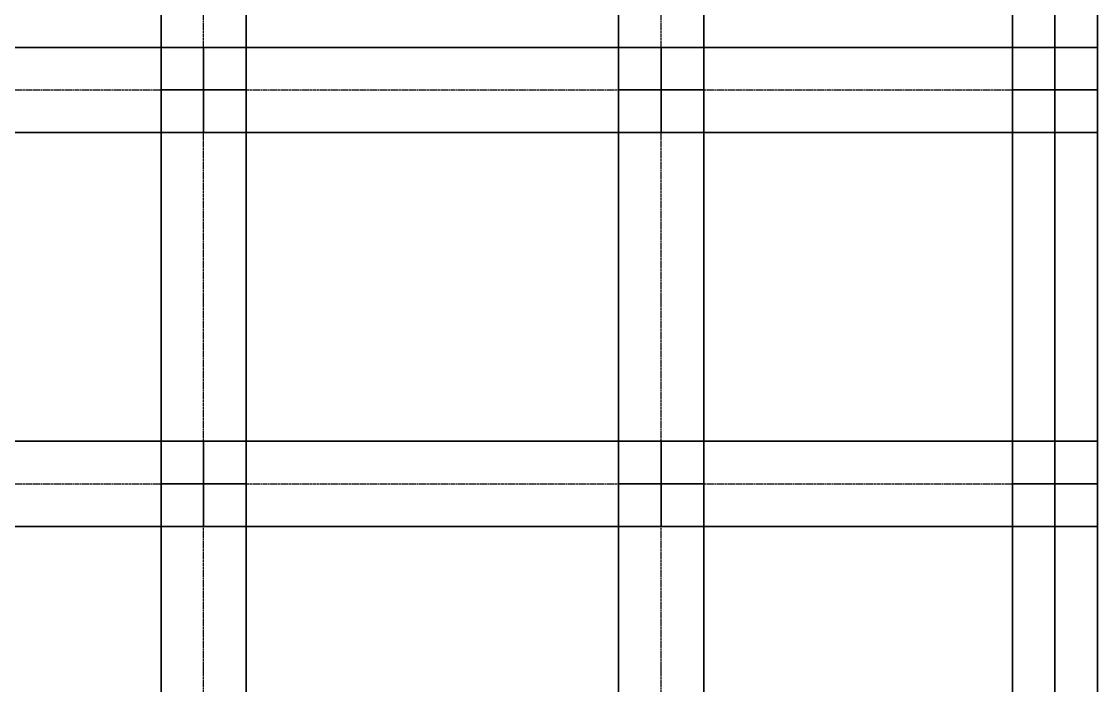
# Model space of a CAD drawing. Extents: x -12 to 2097, y 100 to 3117.
# Drawn here: x 1793.7 to 2097, y 287.1 to 474.2 of the extents above; entities that cross this region are included whole.
import ezdxf

# ---------------------------------------------------------------- set-up
doc = ezdxf.new("R2010")
doc.units = 0
doc.header["$MEASUREMENT"] = 0
doc.linetypes.add('Center', pattern=[2, 1.25, -0.25, 0.25, -0.25])
for name, color, linetype in [('BEAM', 5, 'CONTINUOUS'), ('CENTERLINES', 7, 'CONTINUOUS'), ('COLS', 5, 'CONTINUOUS'), ('SLAB', 6, 'CONTINUOUS')]:
    doc.layers.add(name, color=color, linetype=linetype)

msp = doc.modelspace()

# ---------------------------------------------------------------- linework, layer by layer
at = {"layer": 'BEAM', "color": 5, "linetype": 'CONTINUOUS'}
for points in [[(1833, 454.92, 600), (1833, 454.92, 624), (1833, 514.92, 624), (1833, 514.92, 600)], [(1833, 454.92, 624), (1857, 454.92, 624), (1857, 514.92, 624), (1833, 514.92, 624)], [(1857, 454.92, 600), (1833, 454.92, 600), (1833, 514.92, 600), (1857, 514.92, 600)], [(1833, 454.92, 468), (1833, 454.92, 492), (1833, 514.92, 492), (1833, 514.92, 468)], [(1833, 454.92, 492), (1857, 454.92, 492), (1857, 514.92, 492), (1833, 514.92, 492)], [(1857, 454.92, 468), (1833, 454.92, 468), (1833, 514.92, 468), (1857, 514.92, 468)], [(1833, 454.92, 336), (1833, 454.92, 360), (1833, 514.92, 360), (1833, 514.92, 336)], [(1833, 454.92, 360), (1857, 454.92, 360), (1857, 514.92, 360), (1833, 514.92, 360)], [(1857, 454.92, 336), (1833, 454.92, 336), (1833, 514.92, 336), (1857, 514.92, 336)], [(1833, 454.92, 204), (1833, 454.92, 228), (1833, 514.92, 228), (1833, 514.92, 204)], [(1833, 454.92, 228), (1857, 454.92, 228), (1857, 514.92, 228), (1833, 514.92, 228)], [(1857, 454.92, 204), (1833, 454.92, 204), (1833, 514.92, 204), (1857, 514.92, 204)], [(1833, 454.92, 60), (1833, 454.92, 84), (1833, 514.92, 84), (1833, 514.92, 60)], [(1833, 454.92, 84), (1857, 454.92, 84), (1857, 514.92, 84), (1833, 514.92, 84)], [(1857, 454.92, 60), (1833, 454.92, 60), (1833, 514.92, 60), (1857, 514.92, 60)], [(1857, 454.92, 624), (1857, 454.92, 600), (1857, 514.92, 600), (1857, 514.92, 624)], [(1857, 454.92, 492), (1857, 454.92, 468), (1857, 514.92, 468), (1857, 514.92, 492)], [(1857, 454.92, 360), (1857, 454.92, 336), (1857, 514.92, 336), (1857, 514.92, 360)], [(1857, 454.92, 228), (1857, 454.92, 204), (1857, 514.92, 204), (1857, 514.92, 228)], [(1857, 454.92, 84), (1857, 454.92, 60), (1857, 514.92, 60), (1857, 514.92, 84)], [(1962, 454.92, 600), (1962, 454.92, 624), (1962, 514.92, 624), (1962, 514.92, 600)], [(1962, 454.92, 624), (1986, 454.92, 624), (1986, 514.92, 624), (1962, 514.92, 624)], [(1986, 454.92, 600), (1962, 454.92, 600), (1962, 514.92, 600), (1986, 514.92, 600)], [(1962, 454.92, 468), (1962, 454.92, 492), (1962, 514.92, 492), (1962, 514.92, 468)], [(1962, 454.92, 492), (1986, 454.92, 492), (1986, 514.92, 492), (1962, 514.92, 492)], [(1986, 454.92, 468), (1962, 454.92, 468), (1962, 514.92, 468), (1986, 514.92, 468)], [(1962, 454.92, 336), (1962, 454.92, 360), (1962, 514.92, 360), (1962, 514.92, 336)], [(1962, 454.92, 360), (1986, 454.92, 360), (1986, 514.92, 360), (1962, 514.92, 360)], [(1986, 454.92, 336), (1962, 454.92, 336), (1962, 514.92, 336), (1986, 514.92, 336)], [(1962, 454.92, 204), (1962, 454.92, 228), (1962, 514.92, 228), (1962, 514.92, 204)], [(1962, 454.92, 228), (1986, 454.92, 228), (1986, 514.92, 228), (1962, 514.92, 228)], [(1986, 454.92, 204), (1962, 454.92, 204), (1962, 514.92, 204), (1986, 514.92, 204)], [(1962, 454.92, 60), (1962, 454.92, 84), (1962, 514.92, 84), (1962, 514.92, 60)], [(1962, 454.92, 84), (1986, 454.92, 84), (1986, 514.92, 84), (1962, 514.92, 84)], [(1986, 454.92, 60), (1962, 454.92, 60), (1962, 514.92, 60), (1986, 514.92, 60)], [(1986, 454.92, 624), (1986, 454.92, 600), (1986, 514.92, 600), (1986, 514.92, 624)], [(1986, 454.92, 492), (1986, 454.92, 468), (1986, 514.92, 468), (1986, 514.92, 492)], [(1986, 454.92, 360), (1986, 454.92, 336), (1986, 514.92, 336), (1986, 514.92, 360)], [(1986, 454.92, 228), (1986, 454.92, 204), (1986, 514.92, 204), (1986, 514.92, 228)], [(1986, 454.92, 84), (1986, 454.92, 60), (1986, 514.92, 60), (1986, 514.92, 84)], [(2073, 454.92, 600), (2073, 454.92, 624), (2073, 514.92, 624), (2073, 514.92, 600)], [(2073, 454.92, 624), (2097, 454.92, 624), (2097, 514.92, 624), (2073, 514.92, 624)], [(2097, 454.92, 600), (2073, 454.92, 600), (2073, 514.92, 600), (2097, 514.92, 600)], [(2073, 454.92, 468), (2073, 454.92, 492), (2073, 514.92, 492), (2073, 514.92, 468)], [(2073, 454.92, 492), (2097, 454.92, 492), (2097, 514.92, 492), (2073, 514.92, 492)], [(2097, 454.92, 468), (2073, 454.92, 468), (2073, 514.92, 468), (2097, 514.92, 468)], [(2073, 454.92, 336), (2073, 454.92, 360), (2073, 514.92, 360), (2073, 514.92, 336)], [(2073, 454.92, 360), (2097, 454.92, 360), (2097, 514.92, 360), (2073, 514.92, 360)], [(2097, 454.92, 336), (2073, 454.92, 336), (2073, 514.92, 336), (2097, 514.92, 336)], [(2073, 454.92, 204), (2073, 454.92, 228), (2073, 514.92, 228), (2073, 514.92, 204)], [(2073, 454.92, 228), (2097, 454.92, 228), (2097, 514.92, 228), (2073, 514.92, 228)], [(2097, 454.92, 204), (2073, 454.92, 204), (2073, 514.92, 204), (2097, 514.92, 204)], [(2073, 454.92, 60), (2073, 454.92, 84), (2073, 514.92, 84), (2073, 514.92, 60)], [(2073, 454.92, 84), (2097, 454.92, 84), (2097, 514.92, 84), (2073, 514.92, 84)], [(2097, 454.92, 60), (2073, 454.92, 60), (2073, 514.92, 60), (2097, 514.92, 60)], [(2097, 454.92, 624), (2097, 454.92, 600), (2097, 514.92, 600), (2097, 514.92, 624)], [(2097, 454.92, 492), (2097, 454.92, 468), (2097, 514.92, 468), (2097, 514.92, 492)], [(2097, 454.92, 360), (2097, 454.92, 336), (2097, 514.92, 336), (2097, 514.92, 360)], [(2097, 454.92, 228), (2097, 454.92, 204), (2097, 514.92, 204), (2097, 514.92, 228)], [(2097, 454.92, 84), (2097, 454.92, 60), (2097, 514.92, 60), (2097, 514.92, 84)], [(1734, 466.92, 600), (1734, 466.92, 624), (1845, 466.92, 624), (1845, 466.92, 600)], [(1734, 466.92, 624), (1734, 442.92, 624), (1845, 442.92, 624), (1845, 466.92, 624)], [(1734, 442.92, 600), (1734, 466.92, 600), (1845, 466.92, 600), (1845, 442.92, 600)], [(1734, 466.92, 468), (1734, 466.92, 492), (1845, 466.92, 492), (1845, 466.92, 468)], [(1734, 466.92, 492), (1734, 442.92, 492), (1845, 442.92, 492), (1845, 466.92, 492)], [(1734, 442.92, 468), (1734, 466.92, 468), (1845, 466.92, 468), (1845, 442.92, 468)], [(1734, 466.92, 336), (1734, 466.92, 360), (1845, 466.92, 360), (1845, 466.92, 336)], [(1734, 466.92, 360), (1734, 442.92, 360), (1845, 442.92, 360), (1845, 466.92, 360)], [(1734, 442.92, 336), (1734, 466.92, 336), (1845, 466.92, 336), (1845, 442.92, 336)], [(1734, 466.92, 204), (1734, 466.92, 228), (1845, 466.92, 228), (1845, 466.92, 204)], [(1734, 466.92, 228), (1734, 442.92, 228), (1845, 442.92, 228), (1845, 466.92, 228)], [(1734, 442.92, 204), (1734, 466.92, 204), (1845, 466.92, 204), (1845, 442.92, 204)], [(1734, 466.92, 60), (1734, 466.92, 84), (1845, 466.92, 84), (1845, 466.92, 60)], [(1734, 466.92, 84), (1734, 442.92, 84), (1845, 442.92, 84), (1845, 466.92, 84)], [(1734, 442.92, 60), (1734, 466.92, 60), (1845, 466.92, 60), (1845, 442.92, 60)], [(1845, 466.92, 600), (1845, 466.92, 624), (1974, 466.92, 624), (1974, 466.92, 600)], [(1845, 466.92, 624), (1845, 442.92, 624), (1974, 442.92, 624), (1974, 466.92, 624)], [(1845, 442.92, 600), (1845, 466.92, 600), (1974, 466.92, 600), (1974, 442.92, 600)], [(1845, 466.92, 468), (1845, 466.92, 492), (1974, 466.92, 492), (1974, 466.92, 468)], [(1845, 466.92, 492), (1845, 442.92, 492), (1974, 442.92, 492), (1974, 466.92, 492)], [(1845, 442.92, 468), (1845, 466.92, 468), (1974, 466.92, 468), (1974, 442.92, 468)], [(1845, 466.92, 336), (1845, 466.92, 360), (1974, 466.92, 360), (1974, 466.92, 336)], [(1845, 466.92, 360), (1845, 442.92, 360), (1974, 442.92, 360), (1974, 466.92, 360)], [(1845, 442.92, 336), (1845, 466.92, 336), (1974, 466.92, 336), (1974, 442.92, 336)], [(1845, 466.92, 204), (1845, 466.92, 228), (1974, 466.92, 228), (1974, 466.92, 204)], [(1845, 466.92, 228), (1845, 442.92, 228), (1974, 442.92, 228), (1974, 466.92, 228)], [(1845, 442.92, 204), (1845, 466.92, 204), (1974, 466.92, 204), (1974, 442.92, 204)], [(1845, 466.92, 60), (1845, 466.92, 84), (1974, 466.92, 84), (1974, 466.92, 60)], [(1845, 466.92, 84), (1845, 442.92, 84), (1974, 442.92, 84), (1974, 466.92, 84)], [(1845, 442.92, 60), (1845, 466.92, 60), (1974, 466.92, 60), (1974, 442.92, 60)], [(1974, 466.92, 600), (1974, 466.92, 624), (2085, 466.92, 624), (2085, 466.92, 600)], [(1974, 466.92, 624), (1974, 442.92, 624), (2085, 442.92, 624), (2085, 466.92, 624)], [(1974, 442.92, 600), (1974, 466.92, 600), (2085, 466.92, 600), (2085, 442.92, 600)], [(1974, 466.92, 468), (1974, 466.92, 492), (2085, 466.92, 492), (2085, 466.92, 468)], [(1974, 466.92, 492), (1974, 442.92, 492), (2085, 442.92, 492), (2085, 466.92, 492)], [(1974, 442.92, 468), (1974, 466.92, 468), (2085, 466.92, 468), (2085, 442.92, 468)], [(1974, 466.92, 336), (1974, 466.92, 360), (2085, 466.92, 360), (2085, 466.92, 336)], [(1974, 466.92, 360), (1974, 442.92, 360), (2085, 442.92, 360), (2085, 466.92, 360)], [(1974, 442.92, 336), (1974, 466.92, 336), (2085, 466.92, 336), (2085, 442.92, 336)], [(1974, 466.92, 204), (1974, 466.92, 228), (2085, 466.92, 228), (2085, 466.92, 204)], [(1974, 466.92, 228), (1974, 442.92, 228), (2085, 442.92, 228), (2085, 466.92, 228)], [(1974, 442.92, 204), (1974, 466.92, 204), (2085, 466.92, 204), (2085, 442.92, 204)], [(1974, 466.92, 60), (1974, 466.92, 84), (2085, 466.92, 84), (2085, 466.92, 60)], [(1974, 466.92, 84), (1974, 442.92, 84), (2085, 442.92, 84), (2085, 466.92, 84)], [(1974, 442.92, 60), (1974, 466.92, 60), (2085, 466.92, 60), (2085, 442.92, 60)], [(1833, 343.92, 600), (1833, 343.92, 624), (1833, 454.92, 624), (1833, 454.92, 600)], [(1833, 343.92, 624), (1857, 343.92, 624), (1857, 454.92, 624), (1833, 454.92, 624)], [(1857, 343.92, 600), (1833, 343.92, 600), (1833, 454.92, 600), (1857, 454.92, 600)], [(1833, 343.92, 468), (1833, 343.92, 492), (1833, 454.92, 492), (1833, 454.92, 468)], [(1833, 343.92, 492), (1857, 343.92, 492), (1857, 454.92, 492), (1833, 454.92, 492)], [(1857, 343.92, 468), (1833, 343.92, 468), (1833, 454.92, 468), (1857, 454.92, 468)], [(1833, 343.92, 336), (1833, 343.92, 360), (1833, 454.92, 360), (1833, 454.92, 336)], [(1833, 343.92, 360), (1857, 343.92, 360), (1857, 454.92, 360), (1833, 454.92, 360)], [(1857, 343.92, 336), (1833, 343.92, 336), (1833, 454.92, 336), (1857, 454.92, 336)], [(1833, 343.92, 204), (1833, 343.92, 228), (1833, 454.92, 228), (1833, 454.92, 204)], [(1833, 343.92, 228), (1857, 343.92, 228), (1857, 454.92, 228), (1833, 454.92, 228)], [(1857, 343.92, 204), (1833, 343.92, 204), (1833, 454.92, 204), (1857, 454.92, 204)], [(1833, 343.92, 60), (1833, 343.92, 84), (1833, 454.92, 84), (1833, 454.92, 60)], [(1833, 343.92, 84), (1857, 343.92, 84), (1857, 454.92, 84), (1833, 454.92, 84)], [(1857, 343.92, 60), (1833, 343.92, 60), (1833, 454.92, 60), (1857, 454.92, 60)], [(1857, 343.92, 624), (1857, 343.92, 600), (1857, 454.92, 600), (1857, 454.92, 624)], [(1857, 343.92, 492), (1857, 343.92, 468), (1857, 454.92, 468), (1857, 454.92, 492)], [(1857, 343.92, 360), (1857, 343.92, 336), (1857, 454.92, 336), (1857, 454.92, 360)], [(1857, 343.92, 228), (1857, 343.92, 204), (1857, 454.92, 204), (1857, 454.92, 228)], [(1857, 343.92, 84), (1857, 343.92, 60), (1857, 454.92, 60), (1857, 454.92, 84)], [(1962, 343.92, 600), (1962, 343.92, 624), (1962, 454.92, 624), (1962, 454.92, 600)], [(1962, 343.92, 624), (1986, 343.92, 624), (1986, 454.92, 624), (1962, 454.92, 624)], [(1986, 343.92, 600), (1962, 343.92, 600), (1962, 454.92, 600), (1986, 454.92, 600)], [(1962, 343.92, 468), (1962, 343.92, 492), (1962, 454.92, 492), (1962, 454.92, 468)], [(1962, 343.92, 492), (1986, 343.92, 492), (1986, 454.92, 492), (1962, 454.92, 492)], [(1986, 343.92, 468), (1962, 343.92, 468), (1962, 454.92, 468), (1986, 454.92, 468)], [(1962, 343.92, 336), (1962, 343.92, 360), (1962, 454.92, 360), (1962, 454.92, 336)], [(1962, 343.92, 360), (1986, 343.92, 360), (1986, 454.92, 360), (1962, 454.92, 360)], [(1986, 343.92, 336), (1962, 343.92, 336), (1962, 454.92, 336), (1986, 454.92, 336)], [(1962, 343.92, 204), (1962, 343.92, 228), (1962, 454.92, 228), (1962, 454.92, 204)], [(1962, 343.92, 228), (1986, 343.92, 228), (1986, 454.92, 228), (1962, 454.92, 228)], [(1986, 343.92, 204), (1962, 343.92, 204), (1962, 454.92, 204), (1986, 454.92, 204)], [(1962, 343.92, 60), (1962, 343.92, 84), (1962, 454.92, 84), (1962, 454.92, 60)], [(1962, 343.92, 84), (1986, 343.92, 84), (1986, 454.92, 84), (1962, 454.92, 84)], [(1986, 343.92, 60), (1962, 343.92, 60), (1962, 454.92, 60), (1986, 454.92, 60)], [(1986, 343.92, 624), (1986, 343.92, 600), (1986, 454.92, 600), (1986, 454.92, 624)], [(1986, 343.92, 492), (1986, 343.92, 468), (1986, 454.92, 468), (1986, 454.92, 492)], [(1986, 343.92, 360), (1986, 343.92, 336), (1986, 454.92, 336), (1986, 454.92, 360)], [(1986, 343.92, 228), (1986, 343.92, 204), (1986, 454.92, 204), (1986, 454.92, 228)], [(1986, 343.92, 84), (1986, 343.92, 60), (1986, 454.92, 60), (1986, 454.92, 84)], [(2073, 343.92, 600), (2073, 343.92, 624), (2073, 454.92, 624), (2073, 454.92, 600)], [(2073, 343.92, 624), (2097, 343.92, 624), (2097, 454.92, 624), (2073, 454.92, 624)], [(2097, 343.92, 600), (2073, 343.92, 600), (2073, 454.92, 600), (2097, 454.92, 600)], [(2073, 343.92, 468), (2073, 343.92, 492), (2073, 454.92, 492), (2073, 454.92, 468)], [(2073, 343.92, 492), (2097, 343.92, 492), (2097, 454.92, 492), (2073, 454.92, 492)], [(2097, 343.92, 468), (2073, 343.92, 468), (2073, 454.92, 468), (2097, 454.92, 468)], [(2073, 343.92, 336), (2073, 343.92, 360), (2073, 454.92, 360), (2073, 454.92, 336)], [(2073, 343.92, 360), (2097, 343.92, 360), (2097, 454.92, 360), (2073, 454.92, 360)], [(2097, 343.92, 336), (2073, 343.92, 336), (2073, 454.92, 336), (2097, 454.92, 336)], [(2073, 343.92, 204), (2073, 343.92, 228), (2073, 454.92, 228), (2073, 454.92, 204)], [(2073, 343.92, 228), (2097, 343.92, 228), (2097, 454.92, 228), (2073, 454.92, 228)], [(2097, 343.92, 204), (2073, 343.92, 204), (2073, 454.92, 204), (2097, 454.92, 204)], [(2073, 343.92, 60), (2073, 343.92, 84), (2073, 454.92, 84), (2073, 454.92, 60)], [(2073, 343.92, 84), (2097, 343.92, 84), (2097, 454.92, 84), (2073, 454.92, 84)], [(2097, 343.92, 60), (2073, 343.92, 60), (2073, 454.92, 60), (2097, 454.92, 60)], [(2097, 343.92, 624), (2097, 343.92, 600), (2097, 454.92, 600), (2097, 454.92, 624)], [(2097, 343.92, 492), (2097, 343.92, 468), (2097, 454.92, 468), (2097, 454.92, 492)], [(2097, 343.92, 360), (2097, 343.92, 336), (2097, 454.92, 336), (2097, 454.92, 360)], [(2097, 343.92, 228), (2097, 343.92, 204), (2097, 454.92, 204), (2097, 454.92, 228)], [(2097, 343.92, 84), (2097, 343.92, 60), (2097, 454.92, 60), (2097, 454.92, 84)], [(1734, 442.92, 624), (1734, 442.92, 600), (1845, 442.92, 600), (1845, 442.92, 624)], [(1734, 442.92, 492), (1734, 442.92, 468), (1845, 442.92, 468), (1845, 442.92, 492)], [(1734, 442.92, 360), (1734, 442.92, 336), (1845, 442.92, 336), (1845, 442.92, 360)], [(1734, 442.92, 228), (1734, 442.92, 204), (1845, 442.92, 204), (1845, 442.92, 228)], [(1734, 442.92, 84), (1734, 442.92, 60), (1845, 442.92, 60), (1845, 442.92, 84)], [(1845, 442.92, 624), (1845, 442.92, 600), (1974, 442.92, 600), (1974, 442.92, 624)], [(1845, 442.92, 492), (1845, 442.92, 468), (1974, 442.92, 468), (1974, 442.92, 492)], [(1845, 442.92, 360), (1845, 442.92, 336), (1974, 442.92, 336), (1974, 442.92, 360)], [(1845, 442.92, 228), (1845, 442.92, 204), (1974, 442.92, 204), (1974, 442.92, 228)], [(1845, 442.92, 84), (1845, 442.92, 60), (1974, 442.92, 60), (1974, 442.92, 84)], [(1974, 442.92, 624), (1974, 442.92, 600), (2085, 442.92, 600), (2085, 442.92, 624)], [(1974, 442.92, 492), (1974, 442.92, 468), (2085, 442.92, 468), (2085, 442.92, 492)], [(1974, 442.92, 360), (1974, 442.92, 336), (2085, 442.92, 336), (2085, 442.92, 360)], [(1974, 442.92, 228), (1974, 442.92, 204), (2085, 442.92, 204), (2085, 442.92, 228)], [(1974, 442.92, 84), (1974, 442.92, 60), (2085, 442.92, 60), (2085, 442.92, 84)], [(1734, 355.92, 600), (1734, 355.92, 624), (1845, 355.92, 624), (1845, 355.92, 600)], [(1734, 355.92, 624), (1734, 331.92, 624), (1845, 331.92, 624), (1845, 355.92, 624)], [(1734, 331.92, 600), (1734, 355.92, 600), (1845, 355.92, 600), (1845, 331.92, 600)], [(1734, 355.92, 468), (1734, 355.92, 492), (1845, 355.92, 492), (1845, 355.92, 468)], [(1734, 355.92, 492), (1734, 331.92, 492), (1845, 331.92, 492), (1845, 355.92, 492)], [(1734, 331.92, 468), (1734, 355.92, 468), (1845, 355.92, 468), (1845, 331.92, 468)], [(1734, 355.92, 336), (1734, 355.92, 360), (1845, 355.92, 360), (1845, 355.92, 336)], [(1734, 355.92, 360), (1734, 331.92, 360), (1845, 331.92, 360), (1845, 355.92, 360)], [(1734, 331.92, 336), (1734, 355.92, 336), (1845, 355.92, 336), (1845, 331.92, 336)], [(1734, 355.92, 204), (1734, 355.92, 228), (1845, 355.92, 228), (1845, 355.92, 204)], [(1734, 355.92, 228), (1734, 331.92, 228), (1845, 331.92, 228), (1845, 355.92, 228)], [(1734, 331.92, 204), (1734, 355.92, 204), (1845, 355.92, 204), (1845, 331.92, 204)], [(1734, 355.92, 60), (1734, 355.92, 84), (1845, 355.92, 84), (1845, 355.92, 60)], [(1734, 355.92, 84), (1734, 331.92, 84), (1845, 331.92, 84), (1845, 355.92, 84)], [(1734, 331.92, 60), (1734, 355.92, 60), (1845, 355.92, 60), (1845, 331.92, 60)], [(1845, 355.92, 600), (1845, 355.92, 624), (1974, 355.92, 624), (1974, 355.92, 600)], [(1845, 355.92, 624), (1845, 331.92, 624), (1974, 331.92, 624), (1974, 355.92, 624)], [(1845, 331.92, 600), (1845, 355.92, 600), (1974, 355.92, 600), (1974, 331.92, 600)], [(1845, 355.92, 468), (1845, 355.92, 492), (1974, 355.92, 492), (1974, 355.92, 468)], [(1845, 355.92, 492), (1845, 331.92, 492), (1974, 331.92, 492), (1974, 355.92, 492)], [(1845, 331.92, 468), (1845, 355.92, 468), (1974, 355.92, 468), (1974, 331.92, 468)], [(1845, 355.92, 336), (1845, 355.92, 360), (1974, 355.92, 360), (1974, 355.92, 336)], [(1845, 355.92, 360), (1845, 331.92, 360), (1974, 331.92, 360), (1974, 355.92, 360)], [(1845, 331.92, 336), (1845, 355.92, 336), (1974, 355.92, 336), (1974, 331.92, 336)], [(1845, 355.92, 204), (1845, 355.92, 228), (1974, 355.92, 228), (1974, 355.92, 204)], [(1845, 355.92, 228), (1845, 331.92, 228), (1974, 331.92, 228), (1974, 355.92, 228)], [(1845, 331.92, 204), (1845, 355.92, 204), (1974, 355.92, 204), (1974, 331.92, 204)], [(1845, 355.92, 60), (1845, 355.92, 84), (1974, 355.92, 84), (1974, 355.92, 60)], [(1845, 355.92, 84), (1845, 331.92, 84), (1974, 331.92, 84), (1974, 355.92, 84)], [(1845, 331.92, 60), (1845, 355.92, 60), (1974, 355.92, 60), (1974, 331.92, 60)], [(1974, 355.92, 600), (1974, 355.92, 624), (2085, 355.92, 624), (2085, 355.92, 600)], [(1974, 355.92, 624), (1974, 331.92, 624), (2085, 331.92, 624), (2085, 355.92, 624)], [(1974, 331.92, 600), (1974, 355.92, 600), (2085, 355.92, 600), (2085, 331.92, 600)], [(1974, 355.92, 468), (1974, 355.92, 492), (2085, 355.92, 492), (2085, 355.92, 468)], [(1974, 355.92, 492), (1974, 331.92, 492), (2085, 331.92, 492), (2085, 355.92, 492)], [(1974, 331.92, 468), (1974, 355.92, 468), (2085, 355.92, 468), (2085, 331.92, 468)], [(1974, 355.92, 336), (1974, 355.92, 360), (2085, 355.92, 360), (2085, 355.92, 336)], [(1974, 355.92, 360), (1974, 331.92, 360), (2085, 331.92, 360), (2085, 355.92, 360)], [(1974, 331.92, 336), (1974, 355.92, 336), (2085, 355.92, 336), (2085, 331.92, 336)], [(1974, 355.92, 204), (1974, 355.92, 228), (2085, 355.92, 228), (2085, 355.92, 204)], [(1974, 355.92, 228), (1974, 331.92, 228), (2085, 331.92, 228), (2085, 355.92, 228)], [(1974, 331.92, 204), (1974, 355.92, 204), (2085, 355.92, 204), (2085, 331.92, 204)], [(1974, 355.92, 60), (1974, 355.92, 84), (2085, 355.92, 84), (2085, 355.92, 60)], [(1974, 355.92, 84), (1974, 331.92, 84), (2085, 331.92, 84), (2085, 355.92, 84)], [(1974, 331.92, 60), (1974, 355.92, 60), (2085, 355.92, 60), (2085, 331.92, 60)], [(1833, 223.92, 600), (1833, 223.92, 624), (1833, 343.92, 624), (1833, 343.92, 600)], [(1833, 223.92, 624), (1857, 223.92, 624), (1857, 343.92, 624), (1833, 343.92, 624)], [(1857, 223.92, 600), (1833, 223.92, 600), (1833, 343.92, 600), (1857, 343.92, 600)], [(1833, 223.92, 468), (1833, 223.92, 492), (1833, 343.92, 492), (1833, 343.92, 468)], [(1833, 223.92, 492), (1857, 223.92, 492), (1857, 343.92, 492), (1833, 343.92, 492)], [(1857, 223.92, 468), (1833, 223.92, 468), (1833, 343.92, 468), (1857, 343.92, 468)], [(1833, 223.92, 336), (1833, 223.92, 360), (1833, 343.92, 360), (1833, 343.92, 336)], [(1833, 223.92, 360), (1857, 223.92, 360), (1857, 343.92, 360), (1833, 343.92, 360)], [(1857, 223.92, 336), (1833, 223.92, 336), (1833, 343.92, 336), (1857, 343.92, 336)], [(1833, 223.92, 204), (1833, 223.92, 228), (1833, 343.92, 228), (1833, 343.92, 204)], [(1833, 223.92, 228), (1857, 223.92, 228), (1857, 343.92, 228), (1833, 343.92, 228)], [(1857, 223.92, 204), (1833, 223.92, 204), (1833, 343.92, 204), (1857, 343.92, 204)], [(1833, 223.92, 60), (1833, 223.92, 84), (1833, 343.92, 84), (1833, 343.92, 60)], [(1833, 223.92, 84), (1857, 223.92, 84), (1857, 343.92, 84), (1833, 343.92, 84)], [(1857, 223.92, 60), (1833, 223.92, 60), (1833, 343.92, 60), (1857, 343.92, 60)], [(1857, 223.92, 624), (1857, 223.92, 600), (1857, 343.92, 600), (1857, 343.92, 624)], [(1857, 223.92, 492), (1857, 223.92, 468), (1857, 343.92, 468), (1857, 343.92, 492)], [(1857, 223.92, 360), (1857, 223.92, 336), (1857, 343.92, 336), (1857, 343.92, 360)], [(1857, 223.92, 228), (1857, 223.92, 204), (1857, 343.92, 204), (1857, 343.92, 228)], [(1857, 223.92, 84), (1857, 223.92, 60), (1857, 343.92, 60), (1857, 343.92, 84)], [(1962, 223.92, 600), (1962, 223.92, 624), (1962, 343.92, 624), (1962, 343.92, 600)], [(1962, 223.92, 624), (1986, 223.92, 624), (1986, 343.92, 624), (1962, 343.92, 624)], [(1986, 223.92, 600), (1962, 223.92, 600), (1962, 343.92, 600), (1986, 343.92, 600)], [(1962, 223.92, 468), (1962, 223.92, 492), (1962, 343.92, 492), (1962, 343.92, 468)], [(1962, 223.92, 492), (1986, 223.92, 492), (1986, 343.92, 492), (1962, 343.92, 492)], [(1986, 223.92, 468), (1962, 223.92, 468), (1962, 343.92, 468), (1986, 343.92, 468)], [(1962, 223.92, 336), (1962, 223.92, 360), (1962, 343.92, 360), (1962, 343.92, 336)], [(1962, 223.92, 360), (1986, 223.92, 360), (1986, 343.92, 360), (1962, 343.92, 360)], [(1986, 223.92, 336), (1962, 223.92, 336), (1962, 343.92, 336), (1986, 343.92, 336)], [(1962, 223.92, 204), (1962, 223.92, 228), (1962, 343.92, 228), (1962, 343.92, 204)], [(1962, 223.92, 228), (1986, 223.92, 228), (1986, 343.92, 228), (1962, 343.92, 228)], [(1986, 223.92, 204), (1962, 223.92, 204), (1962, 343.92, 204), (1986, 343.92, 204)], [(1962, 223.92, 60), (1962, 223.92, 84), (1962, 343.92, 84), (1962, 343.92, 60)], [(1962, 223.92, 84), (1986, 223.92, 84), (1986, 343.92, 84), (1962, 343.92, 84)], [(1986, 223.92, 60), (1962, 223.92, 60), (1962, 343.92, 60), (1986, 343.92, 60)], [(1986, 223.92, 624), (1986, 223.92, 600), (1986, 343.92, 600), (1986, 343.92, 624)], [(1986, 223.92, 492), (1986, 223.92, 468), (1986, 343.92, 468), (1986, 343.92, 492)], [(1986, 223.92, 360), (1986, 223.92, 336), (1986, 343.92, 336), (1986, 343.92, 360)], [(1986, 223.92, 228), (1986, 223.92, 204), (1986, 343.92, 204), (1986, 343.92, 228)], [(1986, 223.92, 84), (1986, 223.92, 60), (1986, 343.92, 60), (1986, 343.92, 84)], [(2073, 223.92, 600), (2073, 223.92, 624), (2073, 343.92, 624), (2073, 343.92, 600)], [(2073, 223.92, 624), (2097, 223.92, 624), (2097, 343.92, 624), (2073, 343.92, 624)], [(2097, 223.92, 600), (2073, 223.92, 600), (2073, 343.92, 600), (2097, 343.92, 600)], [(2073, 223.92, 468), (2073, 223.92, 492), (2073, 343.92, 492), (2073, 343.92, 468)], [(2073, 223.92, 492), (2097, 223.92, 492), (2097, 343.92, 492), (2073, 343.92, 492)], [(2097, 223.92, 468), (2073, 223.92, 468), (2073, 343.92, 468), (2097, 343.92, 468)], [(2073, 223.92, 336), (2073, 223.92, 360), (2073, 343.92, 360), (2073, 343.92, 336)], [(2073, 223.92, 360), (2097, 223.92, 360), (2097, 343.92, 360), (2073, 343.92, 360)], [(2097, 223.92, 336), (2073, 223.92, 336), (2073, 343.92, 336), (2097, 343.92, 336)], [(2073, 223.92, 204), (2073, 223.92, 228), (2073, 343.92, 228), (2073, 343.92, 204)], [(2073, 223.92, 228), (2097, 223.92, 228), (2097, 343.92, 228), (2073, 343.92, 228)], [(2097, 223.92, 204), (2073, 223.92, 204), (2073, 343.92, 204), (2097, 343.92, 204)], [(2073, 223.92, 60), (2073, 223.92, 84), (2073, 343.92, 84), (2073, 343.92, 60)], [(2073, 223.92, 84), (2097, 223.92, 84), (2097, 343.92, 84), (2073, 343.92, 84)], [(2097, 223.92, 60), (2073, 223.92, 60), (2073, 343.92, 60), (2097, 343.92, 60)], [(2097, 223.92, 624), (2097, 223.92, 600), (2097, 343.92, 600), (2097, 343.92, 624)], [(2097, 223.92, 492), (2097, 223.92, 468), (2097, 343.92, 468), (2097, 343.92, 492)], [(2097, 223.92, 360), (2097, 223.92, 336), (2097, 343.92, 336), (2097, 343.92, 360)], [(2097, 223.92, 228), (2097, 223.92, 204), (2097, 343.92, 204), (2097, 343.92, 228)], [(2097, 223.92, 84), (2097, 223.92, 60), (2097, 343.92, 60), (2097, 343.92, 84)], [(1734, 331.92, 624), (1734, 331.92, 600), (1845, 331.92, 600), (1845, 331.92, 624)], [(1734, 331.92, 492), (1734, 331.92, 468), (1845, 331.92, 468), (1845, 331.92, 492)], [(1734, 331.92, 360), (1734, 331.92, 336), (1845, 331.92, 336), (1845, 331.92, 360)], [(1734, 331.92, 228), (1734, 331.92, 204), (1845, 331.92, 204), (1845, 331.92, 228)], [(1734, 331.92, 84), (1734, 331.92, 60), (1845, 331.92, 60), (1845, 331.92, 84)], [(1845, 331.92, 624), (1845, 331.92, 600), (1974, 331.92, 600), (1974, 331.92, 624)], [(1845, 331.92, 492), (1845, 331.92, 468), (1974, 331.92, 468), (1974, 331.92, 492)], [(1845, 331.92, 360), (1845, 331.92, 336), (1974, 331.92, 336), (1974, 331.92, 360)], [(1845, 331.92, 228), (1845, 331.92, 204), (1974, 331.92, 204), (1974, 331.92, 228)], [(1845, 331.92, 84), (1845, 331.92, 60), (1974, 331.92, 60), (1974, 331.92, 84)], [(1974, 331.92, 624), (1974, 331.92, 600), (2085, 331.92, 600), (2085, 331.92, 624)], [(1974, 331.92, 492), (1974, 331.92, 468), (2085, 331.92, 468), (2085, 331.92, 492)], [(1974, 331.92, 360), (1974, 331.92, 336), (2085, 331.92, 336), (2085, 331.92, 360)], [(1974, 331.92, 228), (1974, 331.92, 204), (2085, 331.92, 204), (2085, 331.92, 228)], [(1974, 331.92, 84), (1974, 331.92, 60), (2085, 331.92, 60), (2085, 331.92, 84)]]:
    msp.add_3dface(points, dxfattribs=at)
at = {"layer": 'CENTERLINES', "color": 0, "linetype": 'CENTER', "ltscale": 0.5}
for p, q in [((1845, 454.92, 624), (1845, 514.92, 624)), ((1845, 454.92, 492), (1845, 514.92, 492)), ((1845, 454.92, 360), (1845, 514.92, 360)), ((1845, 454.92, 228), (1845, 514.92, 228)), ((1845, 454.92, 84), (1845, 514.92, 84)), ((1974, 454.92, 624), (1974, 514.92, 624)), ((1974, 454.92, 492), (1974, 514.92, 492)), ((1974, 454.92, 360), (1974, 514.92, 360)), ((1974, 454.92, 228), (1974, 514.92, 228)), ((1974, 454.92, 84), (1974, 514.92, 84)), ((2085, 454.92, 624), (2085, 514.92, 624)), ((2085, 454.92, 492), (2085, 514.92, 492)), ((2085, 454.92, 360), (2085, 514.92, 360)), ((2085, 454.92, 228), (2085, 514.92, 228)), ((2085, 454.92, 84), (2085, 514.92, 84)), ((1734, 454.92, 624), (1845, 454.92, 624)), ((1734, 454.92, 492), (1845, 454.92, 492)), ((1734, 454.92, 360), (1845, 454.92, 360)), ((1734, 454.92, 228), (1845, 454.92, 228)), ((1734, 454.92, 84), (1845, 454.92, 84)), ((1845, 343.92, 624), (1845, 454.92, 624)), ((1845, 343.92, 492), (1845, 454.92, 492)), ((1845, 343.92, 360), (1845, 454.92, 360)), ((1845, 343.92, 228), (1845, 454.92, 228)), ((1845, 343.92, 84), (1845, 454.92, 84)), ((1845, 454.92, 624), (1974, 454.92, 624)), ((1845, 454.92, 492), (1974, 454.92, 492)), ((1845, 454.92, 360), (1974, 454.92, 360)), ((1845, 454.92, 228), (1974, 454.92, 228)), ((1845, 454.92, 84), (1974, 454.92, 84)), ((1845, 454.92, 492), (1845, 454.92, 624)), ((1845, 454.92, 360), (1845, 454.92, 492)), ((1845, 454.92, 228), (1845, 454.92, 360)), ((1845, 454.92, 84), (1845, 454.92, 228)), ((1845, 454.92, 24), (1845, 454.92, 84)), ((1845, 454.92), (1845, 454.92, 24)), ((1974, 343.92, 624), (1974, 454.92, 624)), ((1974, 343.92, 492), (1974, 454.92, 492)), ((1974, 343.92, 360), (1974, 454.92, 360)), ((1974, 343.92, 228), (1974, 454.92, 228)), ((1974, 343.92, 84), (1974, 454.92, 84)), ((1974, 454.92, 624), (2085, 454.92, 624)), ((1974, 454.92, 492), (2085, 454.92, 492)), ((1974, 454.92, 360), (2085, 454.92, 360)), ((1974, 454.92, 228), (2085, 454.92, 228)), ((1974, 454.92, 84), (2085, 454.92, 84)), ((1974, 454.92, 492), (1974, 454.92, 624)), ((1974, 454.92, 360), (1974, 454.92, 492)), ((1974, 454.92, 228), (1974, 454.92, 360)), ((1974, 454.92, 84), (1974, 454.92, 228)), ((1974, 454.92, 24), (1974, 454.92, 84)), ((1974, 454.92), (1974, 454.92, 24)), ((2085, 343.92, 624), (2085, 454.92, 624)), ((2085, 343.92, 492), (2085, 454.92, 492)), ((2085, 343.92, 360), (2085, 454.92, 360)), ((2085, 343.92, 228), (2085, 454.92, 228)), ((2085, 343.92, 84), (2085, 454.92, 84)), ((2085, 454.92, 492), (2085, 454.92, 624)), ((2085, 454.92, 360), (2085, 454.92, 492)), ((2085, 454.92, 228), (2085, 454.92, 360)), ((2085, 454.92, 84), (2085, 454.92, 228)), ((2085, 454.92, 24), (2085, 454.92, 84)), ((2085, 454.92), (2085, 454.92, 24)), ((1734, 343.92, 624), (1845, 343.92, 624)), ((1734, 343.92, 492), (1845, 343.92, 492)), ((1734, 343.92, 360), (1845, 343.92, 360)), ((1734, 343.92, 228), (1845, 343.92, 228)), ((1734, 343.92, 84), (1845, 343.92, 84)), ((1845, 343.92, 624), (1974, 343.92, 624)), ((1845, 343.92, 492), (1974, 343.92, 492)), ((1845, 343.92, 360), (1974, 343.92, 360)), ((1845, 343.92, 228), (1974, 343.92, 228)), ((1845, 343.92, 84), (1974, 343.92, 84)), ((1845, 223.92, 624), (1845, 343.92, 624)), ((1845, 223.92, 492), (1845, 343.92, 492)), ((1845, 223.92, 360), (1845, 343.92, 360)), ((1845, 223.92, 228), (1845, 343.92, 228)), ((1845, 223.92, 84), (1845, 343.92, 84)), ((1845, 343.92, 492), (1845, 343.92, 624)), ((1845, 343.92, 360), (1845, 343.92, 492)), ((1845, 343.92, 228), (1845, 343.92, 360)), ((1845, 343.92, 84), (1845, 343.92, 228)), ((1845, 343.92, 24), (1845, 343.92, 84)), ((1845, 343.92), (1845, 343.92, 24)), ((1974, 343.92, 624), (2085, 343.92, 624)), ((1974, 343.92, 492), (2085, 343.92, 492)), ((1974, 343.92, 360), (2085, 343.92, 360)), ((1974, 343.92, 228), (2085, 343.92, 228)), ((1974, 343.92, 84), (2085, 343.92, 84)), ((1974, 223.92, 624), (1974, 343.92, 624)), ((1974, 223.92, 492), (1974, 343.92, 492)), ((1974, 223.92, 360), (1974, 343.92, 360)), ((1974, 223.92, 228), (1974, 343.92, 228)), ((1974, 223.92, 84), (1974, 343.92, 84)), ((1974, 343.92, 492), (1974, 343.92, 624)), ((1974, 343.92, 360), (1974, 343.92, 492)), ((1974, 343.92, 228), (1974, 343.92, 360)), ((1974, 343.92, 84), (1974, 343.92, 228)), ((1974, 343.92, 24), (1974, 343.92, 84)), ((1974, 343.92), (1974, 343.92, 24)), ((2085, 223.92, 624), (2085, 343.92, 624)), ((2085, 223.92, 492), (2085, 343.92, 492)), ((2085, 223.92, 360), (2085, 343.92, 360)), ((2085, 223.92, 228), (2085, 343.92, 228)), ((2085, 223.92, 84), (2085, 343.92, 84)), ((2085, 343.92, 492), (2085, 343.92, 624)), ((2085, 343.92, 360), (2085, 343.92, 492)), ((2085, 343.92, 228), (2085, 343.92, 360)), ((2085, 343.92, 84), (2085, 343.92, 228)), ((2085, 343.92, 24), (2085, 343.92, 84)), ((2085, 343.92), (2085, 343.92, 24))]:
    msp.add_line(p, q, dxfattribs=at)
at = {"layer": 'CENTERLINES', "color": 0, "linetype": 'CENTER'}
for elevation in [624, 492, 360, 228, 84]:
    msp.add_lwpolyline([(2085, 1711.92), (2085, 1540.92), (2085, 1369.92), (2085, 1198.92), (2085, 1027.92), (2085, 856.92), (2085, 685.92), (2085, 514.92), (2085, 454.92), (2085, 343.92), (2085, 223.92), (2085, 111.96), (1974, 111.96), (1845, 111.96), (1734, 111.96), (1683, 111.96), (1512, 111.96), (1341, 111.96), (1170, 111.96), (1098, 111.96)], dxfattribs=dict(at, elevation=elevation))
at = {"layer": 'COLS', "color": 5, "linetype": 'CONTINUOUS'}
for points in [[(1857, 466.92, 492), (1833, 466.92, 492), (1833, 466.92, 624), (1857, 466.92, 624)], [(1833, 466.92, 492), (1833, 442.92, 492), (1833, 442.92, 624), (1833, 466.92, 624)], [(1857, 466.92, 360), (1833, 466.92, 360), (1833, 466.92, 492), (1857, 466.92, 492)], [(1833, 466.92, 360), (1833, 442.92, 360), (1833, 442.92, 492), (1833, 466.92, 492)], [(1857, 466.92, 228), (1833, 466.92, 228), (1833, 466.92, 360), (1857, 466.92, 360)], [(1833, 466.92, 228), (1833, 442.92, 228), (1833, 442.92, 360), (1833, 466.92, 360)], [(1857, 466.92, 84), (1833, 466.92, 84), (1833, 466.92, 228), (1857, 466.92, 228)], [(1833, 466.92, 84), (1833, 442.92, 84), (1833, 442.92, 228), (1833, 466.92, 228)], [(1857, 466.92, 24), (1833, 466.92, 24), (1833, 466.92, 84), (1857, 466.92, 84)], [(1833, 466.92, 24), (1833, 442.92, 24), (1833, 442.92, 84), (1833, 466.92, 84)], [(1857, 466.92), (1833, 466.92), (1833, 466.92, 24), (1857, 466.92, 24)], [(1833, 466.92), (1833, 442.92), (1833, 442.92, 24), (1833, 466.92, 24)], [(1857, 442.92, 492), (1857, 466.92, 492), (1857, 466.92, 624), (1857, 442.92, 624)], [(1857, 442.92, 360), (1857, 466.92, 360), (1857, 466.92, 492), (1857, 442.92, 492)], [(1857, 442.92, 228), (1857, 466.92, 228), (1857, 466.92, 360), (1857, 442.92, 360)], [(1857, 442.92, 84), (1857, 466.92, 84), (1857, 466.92, 228), (1857, 442.92, 228)], [(1857, 442.92, 24), (1857, 466.92, 24), (1857, 466.92, 84), (1857, 442.92, 84)], [(1857, 442.92), (1857, 466.92), (1857, 466.92, 24), (1857, 442.92, 24)], [(1986, 466.92, 492), (1962, 466.92, 492), (1962, 466.92, 624), (1986, 466.92, 624)], [(1962, 466.92, 492), (1962, 442.92, 492), (1962, 442.92, 624), (1962, 466.92, 624)], [(1986, 466.92, 360), (1962, 466.92, 360), (1962, 466.92, 492), (1986, 466.92, 492)], [(1962, 466.92, 360), (1962, 442.92, 360), (1962, 442.92, 492), (1962, 466.92, 492)], [(1986, 466.92, 228), (1962, 466.92, 228), (1962, 466.92, 360), (1986, 466.92, 360)], [(1962, 466.92, 228), (1962, 442.92, 228), (1962, 442.92, 360), (1962, 466.92, 360)], [(1986, 466.92, 84), (1962, 466.92, 84), (1962, 466.92, 228), (1986, 466.92, 228)], [(1962, 466.92, 84), (1962, 442.92, 84), (1962, 442.92, 228), (1962, 466.92, 228)], [(1986, 466.92, 24), (1962, 466.92, 24), (1962, 466.92, 84), (1986, 466.92, 84)], [(1962, 466.92, 24), (1962, 442.92, 24), (1962, 442.92, 84), (1962, 466.92, 84)], [(1986, 466.92), (1962, 466.92), (1962, 466.92, 24), (1986, 466.92, 24)], [(1962, 466.92), (1962, 442.92), (1962, 442.92, 24), (1962, 466.92, 24)], [(1986, 442.92, 492), (1986, 466.92, 492), (1986, 466.92, 624), (1986, 442.92, 624)], [(1986, 442.92, 360), (1986, 466.92, 360), (1986, 466.92, 492), (1986, 442.92, 492)], [(1986, 442.92, 228), (1986, 466.92, 228), (1986, 466.92, 360), (1986, 442.92, 360)], [(1986, 442.92, 84), (1986, 466.92, 84), (1986, 466.92, 228), (1986, 442.92, 228)], [(1986, 442.92, 24), (1986, 466.92, 24), (1986, 466.92, 84), (1986, 442.92, 84)], [(1986, 442.92), (1986, 466.92), (1986, 466.92, 24), (1986, 442.92, 24)], [(2097, 466.92, 492), (2073, 466.92, 492), (2073, 466.92, 624), (2097, 466.92, 624)], [(2073, 466.92, 492), (2073, 442.92, 492), (2073, 442.92, 624), (2073, 466.92, 624)], [(2097, 466.92, 360), (2073, 466.92, 360), (2073, 466.92, 492), (2097, 466.92, 492)], [(2073, 466.92, 360), (2073, 442.92, 360), (2073, 442.92, 492), (2073, 466.92, 492)], [(2097, 466.92, 228), (2073, 466.92, 228), (2073, 466.92, 360), (2097, 466.92, 360)], [(2073, 466.92, 228), (2073, 442.92, 228), (2073, 442.92, 360), (2073, 466.92, 360)], [(2097, 466.92, 84), (2073, 466.92, 84), (2073, 466.92, 228), (2097, 466.92, 228)], [(2073, 466.92, 84), (2073, 442.92, 84), (2073, 442.92, 228), (2073, 466.92, 228)], [(2097, 466.92, 24), (2073, 466.92, 24), (2073, 466.92, 84), (2097, 466.92, 84)], [(2073, 466.92, 24), (2073, 442.92, 24), (2073, 442.92, 84), (2073, 466.92, 84)], [(2097, 466.92), (2073, 466.92), (2073, 466.92, 24), (2097, 466.92, 24)], [(2073, 466.92), (2073, 442.92), (2073, 442.92, 24), (2073, 466.92, 24)], [(2097, 442.92, 492), (2097, 466.92, 492), (2097, 466.92, 624), (2097, 442.92, 624)], [(2097, 442.92, 360), (2097, 466.92, 360), (2097, 466.92, 492), (2097, 442.92, 492)], [(2097, 442.92, 228), (2097, 466.92, 228), (2097, 466.92, 360), (2097, 442.92, 360)], [(2097, 442.92, 84), (2097, 466.92, 84), (2097, 466.92, 228), (2097, 442.92, 228)], [(2097, 442.92, 24), (2097, 466.92, 24), (2097, 466.92, 84), (2097, 442.92, 84)], [(2097, 442.92), (2097, 466.92), (2097, 466.92, 24), (2097, 442.92, 24)], [(1833, 442.92, 492), (1857, 442.92, 492), (1857, 442.92, 624), (1833, 442.92, 624)], [(1833, 442.92, 360), (1857, 442.92, 360), (1857, 442.92, 492), (1833, 442.92, 492)], [(1833, 442.92, 228), (1857, 442.92, 228), (1857, 442.92, 360), (1833, 442.92, 360)], [(1833, 442.92, 84), (1857, 442.92, 84), (1857, 442.92, 228), (1833, 442.92, 228)], [(1833, 442.92, 24), (1857, 442.92, 24), (1857, 442.92, 84), (1833, 442.92, 84)], [(1833, 442.92), (1857, 442.92), (1857, 442.92, 24), (1833, 442.92, 24)], [(1962, 442.92, 492), (1986, 442.92, 492), (1986, 442.92, 624), (1962, 442.92, 624)], [(1962, 442.92, 360), (1986, 442.92, 360), (1986, 442.92, 492), (1962, 442.92, 492)], [(1962, 442.92, 228), (1986, 442.92, 228), (1986, 442.92, 360), (1962, 442.92, 360)], [(1962, 442.92, 84), (1986, 442.92, 84), (1986, 442.92, 228), (1962, 442.92, 228)], [(1962, 442.92, 24), (1986, 442.92, 24), (1986, 442.92, 84), (1962, 442.92, 84)], [(1962, 442.92), (1986, 442.92), (1986, 442.92, 24), (1962, 442.92, 24)], [(2073, 442.92, 492), (2097, 442.92, 492), (2097, 442.92, 624), (2073, 442.92, 624)], [(2073, 442.92, 360), (2097, 442.92, 360), (2097, 442.92, 492), (2073, 442.92, 492)], [(2073, 442.92, 228), (2097, 442.92, 228), (2097, 442.92, 360), (2073, 442.92, 360)], [(2073, 442.92, 84), (2097, 442.92, 84), (2097, 442.92, 228), (2073, 442.92, 228)], [(2073, 442.92, 24), (2097, 442.92, 24), (2097, 442.92, 84), (2073, 442.92, 84)], [(2073, 442.92), (2097, 442.92), (2097, 442.92, 24), (2073, 442.92, 24)], [(1857, 355.92, 492), (1833, 355.92, 492), (1833, 355.92, 624), (1857, 355.92, 624)], [(1833, 355.92, 492), (1833, 331.92, 492), (1833, 331.92, 624), (1833, 355.92, 624)], [(1857, 355.92, 360), (1833, 355.92, 360), (1833, 355.92, 492), (1857, 355.92, 492)], [(1833, 355.92, 360), (1833, 331.92, 360), (1833, 331.92, 492), (1833, 355.92, 492)], [(1857, 355.92, 228), (1833, 355.92, 228), (1833, 355.92, 360), (1857, 355.92, 360)], [(1833, 355.92, 228), (1833, 331.92, 228), (1833, 331.92, 360), (1833, 355.92, 360)], [(1857, 355.92, 84), (1833, 355.92, 84), (1833, 355.92, 228), (1857, 355.92, 228)], [(1833, 355.92, 84), (1833, 331.92, 84), (1833, 331.92, 228), (1833, 355.92, 228)], [(1857, 355.92, 24), (1833, 355.92, 24), (1833, 355.92, 84), (1857, 355.92, 84)], [(1833, 355.92, 24), (1833, 331.92, 24), (1833, 331.92, 84), (1833, 355.92, 84)], [(1857, 355.92), (1833, 355.92), (1833, 355.92, 24), (1857, 355.92, 24)], [(1833, 355.92), (1833, 331.92), (1833, 331.92, 24), (1833, 355.92, 24)], [(1857, 331.92, 492), (1857, 355.92, 492), (1857, 355.92, 624), (1857, 331.92, 624)], [(1857, 331.92, 360), (1857, 355.92, 360), (1857, 355.92, 492), (1857, 331.92, 492)], [(1857, 331.92, 228), (1857, 355.92, 228), (1857, 355.92, 360), (1857, 331.92, 360)], [(1857, 331.92, 84), (1857, 355.92, 84), (1857, 355.92, 228), (1857, 331.92, 228)], [(1857, 331.92, 24), (1857, 355.92, 24), (1857, 355.92, 84), (1857, 331.92, 84)], [(1857, 331.92), (1857, 355.92), (1857, 355.92, 24), (1857, 331.92, 24)], [(1986, 355.92, 492), (1962, 355.92, 492), (1962, 355.92, 624), (1986, 355.92, 624)], [(1962, 355.92, 492), (1962, 331.92, 492), (1962, 331.92, 624), (1962, 355.92, 624)], [(1986, 355.92, 360), (1962, 355.92, 360), (1962, 355.92, 492), (1986, 355.92, 492)], [(1962, 355.92, 360), (1962, 331.92, 360), (1962, 331.92, 492), (1962, 355.92, 492)], [(1986, 355.92, 228), (1962, 355.92, 228), (1962, 355.92, 360), (1986, 355.92, 360)], [(1962, 355.92, 228), (1962, 331.92, 228), (1962, 331.92, 360), (1962, 355.92, 360)], [(1986, 355.92, 84), (1962, 355.92, 84), (1962, 355.92, 228), (1986, 355.92, 228)], [(1962, 355.92, 84), (1962, 331.92, 84), (1962, 331.92, 228), (1962, 355.92, 228)], [(1986, 355.92, 24), (1962, 355.92, 24), (1962, 355.92, 84), (1986, 355.92, 84)], [(1962, 355.92, 24), (1962, 331.92, 24), (1962, 331.92, 84), (1962, 355.92, 84)], [(1986, 355.92), (1962, 355.92), (1962, 355.92, 24), (1986, 355.92, 24)], [(1962, 355.92), (1962, 331.92), (1962, 331.92, 24), (1962, 355.92, 24)], [(1986, 331.92, 492), (1986, 355.92, 492), (1986, 355.92, 624), (1986, 331.92, 624)], [(1986, 331.92, 360), (1986, 355.92, 360), (1986, 355.92, 492), (1986, 331.92, 492)], [(1986, 331.92, 228), (1986, 355.92, 228), (1986, 355.92, 360), (1986, 331.92, 360)], [(1986, 331.92, 84), (1986, 355.92, 84), (1986, 355.92, 228), (1986, 331.92, 228)], [(1986, 331.92, 24), (1986, 355.92, 24), (1986, 355.92, 84), (1986, 331.92, 84)], [(1986, 331.92), (1986, 355.92), (1986, 355.92, 24), (1986, 331.92, 24)], [(2097, 355.92, 492), (2073, 355.92, 492), (2073, 355.92, 624), (2097, 355.92, 624)], [(2073, 355.92, 492), (2073, 331.92, 492), (2073, 331.92, 624), (2073, 355.92, 624)], [(2097, 355.92, 360), (2073, 355.92, 360), (2073, 355.92, 492), (2097, 355.92, 492)], [(2073, 355.92, 360), (2073, 331.92, 360), (2073, 331.92, 492), (2073, 355.92, 492)], [(2097, 355.92, 228), (2073, 355.92, 228), (2073, 355.92, 360), (2097, 355.92, 360)], [(2073, 355.92, 228), (2073, 331.92, 228), (2073, 331.92, 360), (2073, 355.92, 360)], [(2097, 355.92, 84), (2073, 355.92, 84), (2073, 355.92, 228), (2097, 355.92, 228)], [(2073, 355.92, 84), (2073, 331.92, 84), (2073, 331.92, 228), (2073, 355.92, 228)], [(2097, 355.92, 24), (2073, 355.92, 24), (2073, 355.92, 84), (2097, 355.92, 84)], [(2073, 355.92, 24), (2073, 331.92, 24), (2073, 331.92, 84), (2073, 355.92, 84)], [(2097, 355.92), (2073, 355.92), (2073, 355.92, 24), (2097, 355.92, 24)], [(2073, 355.92), (2073, 331.92), (2073, 331.92, 24), (2073, 355.92, 24)], [(2097, 331.92, 492), (2097, 355.92, 492), (2097, 355.92, 624), (2097, 331.92, 624)], [(2097, 331.92, 360), (2097, 355.92, 360), (2097, 355.92, 492), (2097, 331.92, 492)], [(2097, 331.92, 228), (2097, 355.92, 228), (2097, 355.92, 360), (2097, 331.92, 360)], [(2097, 331.92, 84), (2097, 355.92, 84), (2097, 355.92, 228), (2097, 331.92, 228)], [(2097, 331.92, 24), (2097, 355.92, 24), (2097, 355.92, 84), (2097, 331.92, 84)], [(2097, 331.92), (2097, 355.92), (2097, 355.92, 24), (2097, 331.92, 24)], [(1833, 331.92, 492), (1857, 331.92, 492), (1857, 331.92, 624), (1833, 331.92, 624)], [(1833, 331.92, 360), (1857, 331.92, 360), (1857, 331.92, 492), (1833, 331.92, 492)], [(1833, 331.92, 228), (1857, 331.92, 228), (1857, 331.92, 360), (1833, 331.92, 360)], [(1833, 331.92, 84), (1857, 331.92, 84), (1857, 331.92, 228), (1833, 331.92, 228)], [(1833, 331.92, 24), (1857, 331.92, 24), (1857, 331.92, 84), (1833, 331.92, 84)], [(1833, 331.92), (1857, 331.92), (1857, 331.92, 24), (1833, 331.92, 24)], [(1962, 331.92, 492), (1986, 331.92, 492), (1986, 331.92, 624), (1962, 331.92, 624)], [(1962, 331.92, 360), (1986, 331.92, 360), (1986, 331.92, 492), (1962, 331.92, 492)], [(1962, 331.92, 228), (1986, 331.92, 228), (1986, 331.92, 360), (1962, 331.92, 360)], [(1962, 331.92, 84), (1986, 331.92, 84), (1986, 331.92, 228), (1962, 331.92, 228)], [(1962, 331.92, 24), (1986, 331.92, 24), (1986, 331.92, 84), (1962, 331.92, 84)], [(1962, 331.92), (1986, 331.92), (1986, 331.92, 24), (1962, 331.92, 24)], [(2073, 331.92, 492), (2097, 331.92, 492), (2097, 331.92, 624), (2073, 331.92, 624)], [(2073, 331.92, 360), (2097, 331.92, 360), (2097, 331.92, 492), (2073, 331.92, 492)], [(2073, 331.92, 228), (2097, 331.92, 228), (2097, 331.92, 360), (2073, 331.92, 360)], [(2073, 331.92, 84), (2097, 331.92, 84), (2097, 331.92, 228), (2073, 331.92, 228)], [(2073, 331.92, 24), (2097, 331.92, 24), (2097, 331.92, 84), (2073, 331.92, 84)], [(2073, 331.92), (2097, 331.92), (2097, 331.92, 24), (2073, 331.92, 24)]]:
    msp.add_3dface(points, dxfattribs=at)
at = {"layer": 'SLAB', "color": 6, "linetype": 'CONTINUOUS'}
for points in [[(2085, 514.92, 624), (2085, 454.92, 624), (2085, 454.92, 629), (2085, 514.92, 629)], [(2085, 514.92, 492), (2085, 454.92, 492), (2085, 454.92, 497), (2085, 514.92, 497)], [(2085, 514.92, 360), (2085, 454.92, 360), (2085, 454.92, 365), (2085, 514.92, 365)], [(2085, 514.92, 228), (2085, 454.92, 228), (2085, 454.92, 233), (2085, 514.92, 233)], [(2085, 514.92, 84), (2085, 454.92, 84), (2085, 454.92, 89), (2085, 514.92, 89)], [(2085, 454.92, 624), (2085, 343.92, 624), (2085, 343.92, 629), (2085, 454.92, 629)], [(2085, 454.92, 492), (2085, 343.92, 492), (2085, 343.92, 497), (2085, 454.92, 497)], [(2085, 454.92, 360), (2085, 343.92, 360), (2085, 343.92, 365), (2085, 454.92, 365)], [(2085, 454.92, 228), (2085, 343.92, 228), (2085, 343.92, 233), (2085, 454.92, 233)], [(2085, 454.92, 84), (2085, 343.92, 84), (2085, 343.92, 89), (2085, 454.92, 89)], [(2085, 343.92, 624), (2085, 223.92, 624), (2085, 223.92, 629), (2085, 343.92, 629)], [(2085, 343.92, 492), (2085, 223.92, 492), (2085, 223.92, 497), (2085, 343.92, 497)], [(2085, 343.92, 360), (2085, 223.92, 360), (2085, 223.92, 365), (2085, 343.92, 365)], [(2085, 343.92, 228), (2085, 223.92, 228), (2085, 223.92, 233), (2085, 343.92, 233)], [(2085, 343.92, 84), (2085, 223.92, 84), (2085, 223.92, 89), (2085, 343.92, 89)]]:
    msp.add_3dface(points, dxfattribs=at)

doc.saveas('drawing.dxf')
